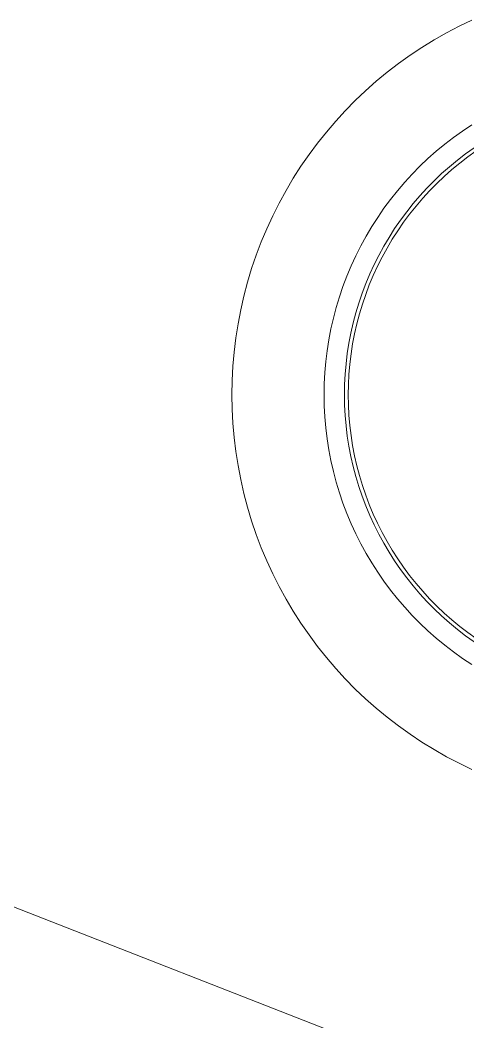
# Model space of a CAD drawing. Header units: millimetres. Extents: x -279 to 4999, y 61 to 3536.
# Drawn here: x 235.45 to 247.4, y 1614.93 to 1641.65 of the extents above; entities that cross this region are included whole.
import ezdxf

# ---------------------------------------------------------------- set-up
doc = ezdxf.new("R2010")
doc.units = ezdxf.units.MM
doc.layers.add('ZANO_R', color=7, linetype='Continuous', lineweight=0)

msp = doc.modelspace()

# ---------------------------------------------------------------- linework, layer by layer
at = {"layer": 'ZANO_R'}
for p, q in [((247.503, 1641.647), (247.161, 1641.482)), ((247.161, 1641.482), (246.824, 1641.306)), ((246.495, 1641.118), (246.171, 1640.919)), ((246.824, 1641.306), (246.495, 1641.118)), ((246.171, 1640.919), (245.855, 1640.708)), ((245.855, 1640.708), (245.546, 1640.487)), ((245.546, 1640.487), (245.245, 1640.256)), ((244.953, 1640.014), (244.668, 1639.762)), ((245.245, 1640.256), (244.953, 1640.014)), ((244.668, 1639.762), (244.393, 1639.5)), ((244.393, 1639.5), (244.127, 1639.23)), ((244.127, 1639.23), (243.87, 1638.95)), ((243.87, 1638.95), (243.623, 1638.661)), ((243.623, 1638.661), (243.387, 1638.364)), ((247.011, 1638.514), (247.251, 1638.686)), ((247.251, 1638.686), (247.497, 1638.849)), ((246.778, 1638.334), (247.011, 1638.514)), ((243.387, 1638.364), (243.16, 1638.059)), ((246.329, 1637.951), (246.55, 1638.147)), ((246.55, 1638.147), (246.778, 1638.334)), ((247.335, 1638.079), (247.559, 1638.239)), ((247.394, 1637.998), (247.616, 1638.157)), ((243.16, 1638.059), (242.944, 1637.747)), ((246.116, 1637.748), (246.329, 1637.951)), ((246.903, 1637.734), (247.116, 1637.91)), ((247.116, 1637.91), (247.335, 1638.079)), ((247.178, 1637.832), (247.394, 1637.998)), ((242.944, 1637.747), (242.74, 1637.427)), ((245.909, 1637.538), (246.116, 1637.748)), ((246.696, 1637.551), (246.903, 1637.734)), ((246.764, 1637.477), (246.968, 1637.658)), ((246.968, 1637.658), (247.178, 1637.832)), ((242.74, 1637.427), (242.546, 1637.101)), ((245.71, 1637.32), (245.909, 1637.538)), ((246.302, 1637.164), (246.496, 1637.361)), ((246.496, 1637.361), (246.696, 1637.551)), ((246.566, 1637.29), (246.764, 1637.477)), ((242.546, 1637.101), (242.364, 1636.767)), ((245.334, 1636.866), (245.518, 1637.096)), ((245.518, 1637.096), (245.71, 1637.32)), ((246.116, 1636.96), (246.302, 1637.164)), ((246.191, 1636.894), (246.375, 1637.095)), ((246.375, 1637.095), (246.566, 1637.29)), ((245.158, 1636.629), (245.334, 1636.866)), ((245.936, 1636.751), (246.116, 1636.96)), ((246.013, 1636.687), (246.191, 1636.894)), ((242.364, 1636.767), (242.193, 1636.428)), ((244.991, 1636.386), (245.158, 1636.629)), ((245.599, 1636.313), (245.764, 1636.535)), ((245.764, 1636.535), (245.936, 1636.751)), ((245.843, 1636.474), (246.013, 1636.687)), ((242.193, 1636.428), (242.034, 1636.083)), ((244.832, 1636.138), (244.991, 1636.386)), ((245.442, 1636.086), (245.599, 1636.313)), ((245.526, 1636.03), (245.681, 1636.255)), ((245.681, 1636.255), (245.843, 1636.474)), ((242.034, 1636.083), (241.887, 1635.733)), ((244.681, 1635.884), (244.832, 1636.138)), ((245.294, 1635.853), (245.442, 1636.086)), ((245.379, 1635.801), (245.526, 1636.03)), ((189.742, 1635.792), (505.221, 1512.538)), ((241.887, 1635.733), (241.753, 1635.378)), ((244.54, 1635.625), (244.681, 1635.884)), ((245.153, 1635.616), (245.294, 1635.853)), ((245.24, 1635.566), (245.379, 1635.801)), ((244.407, 1635.362), (244.54, 1635.625)), ((245.02, 1635.373), (245.153, 1635.616)), ((245.109, 1635.327), (245.24, 1635.566)), ((241.753, 1635.378), (241.63, 1635.018)), ((244.284, 1635.094), (244.407, 1635.362)), ((244.896, 1635.126), (245.02, 1635.373)), ((244.986, 1635.083), (245.109, 1635.327)), ((241.63, 1635.018), (241.521, 1634.655)), ((244.17, 1634.822), (244.284, 1635.094)), ((244.781, 1634.876), (244.896, 1635.126)), ((244.872, 1634.835), (244.986, 1635.083)), ((241.521, 1634.655), (241.423, 1634.288)), ((244.065, 1634.546), (244.17, 1634.822)), ((244.674, 1634.621), (244.781, 1634.876)), ((244.767, 1634.584), (244.872, 1634.835)), ((243.97, 1634.267), (244.065, 1634.546)), ((244.576, 1634.363), (244.674, 1634.621)), ((244.67, 1634.329), (244.767, 1634.584)), ((241.423, 1634.288), (241.339, 1633.918)), ((243.885, 1633.985), (243.97, 1634.267)), ((244.487, 1634.101), (244.576, 1634.363)), ((244.582, 1634.071), (244.67, 1634.329)), ((241.339, 1633.918), (241.267, 1633.545)), ((243.809, 1633.7), (243.885, 1633.985)), ((244.407, 1633.837), (244.487, 1634.101)), ((244.503, 1633.81), (244.582, 1634.071)), ((243.744, 1633.412), (243.809, 1633.7)), ((244.336, 1633.57), (244.407, 1633.837)), ((244.433, 1633.546), (244.503, 1633.81)), ((241.267, 1633.545), (241.209, 1633.17)), ((243.688, 1633.123), (243.744, 1633.412)), ((244.275, 1633.301), (244.336, 1633.57)), ((244.373, 1633.28), (244.433, 1633.546)), ((241.209, 1633.17), (241.163, 1632.793)), ((243.642, 1632.831), (243.688, 1633.123)), ((244.223, 1633.03), (244.275, 1633.301)), ((244.321, 1633.012), (244.373, 1633.28)), ((241.163, 1632.793), (241.13, 1632.414)), ((243.607, 1632.539), (243.642, 1632.831)), ((244.18, 1632.757), (244.223, 1633.03)), ((244.279, 1632.743), (244.321, 1633.012)), ((243.582, 1632.245), (243.607, 1632.539)), ((244.147, 1632.483), (244.18, 1632.757)), ((244.246, 1632.472), (244.279, 1632.743)), ((241.13, 1632.414), (241.11, 1632.035)), ((244.123, 1632.207), (244.147, 1632.483)), ((244.223, 1632.2), (244.246, 1632.472)), ((241.11, 1632.035), (241.104, 1631.655)), ((243.566, 1631.95), (243.582, 1632.245)), ((244.109, 1631.932), (244.123, 1632.207)), ((244.208, 1631.928), (244.223, 1632.2)), ((243.561, 1631.655), (243.566, 1631.95)), ((244.104, 1631.655), (244.109, 1631.932)), ((244.204, 1631.655), (244.208, 1631.928)), ((241.104, 1631.655), (241.11, 1631.276)), ((243.566, 1631.361), (243.561, 1631.655)), ((244.109, 1631.379), (244.104, 1631.655)), ((244.208, 1631.383), (244.204, 1631.655)), ((241.11, 1631.276), (241.13, 1630.897)), ((243.582, 1631.066), (243.566, 1631.361)), ((244.123, 1631.104), (244.109, 1631.379)), ((244.223, 1631.11), (244.208, 1631.383)), ((243.607, 1630.772), (243.582, 1631.066)), ((244.147, 1630.828), (244.123, 1631.104)), ((244.246, 1630.839), (244.223, 1631.11)), ((241.13, 1630.897), (241.163, 1630.518)), ((243.642, 1630.48), (243.607, 1630.772)), ((244.18, 1630.554), (244.147, 1630.828)), ((244.279, 1630.568), (244.246, 1630.839)), ((241.163, 1630.518), (241.209, 1630.141)), ((243.688, 1630.188), (243.642, 1630.48)), ((244.223, 1630.281), (244.18, 1630.554)), ((244.321, 1630.299), (244.279, 1630.568)), ((241.209, 1630.141), (241.267, 1629.766)), ((243.744, 1629.899), (243.688, 1630.188)), ((244.275, 1630.01), (244.223, 1630.281)), ((244.373, 1630.031), (244.321, 1630.299)), ((243.809, 1629.611), (243.744, 1629.899)), ((244.336, 1629.741), (244.275, 1630.01)), ((244.433, 1629.765), (244.373, 1630.031)), ((241.267, 1629.766), (241.339, 1629.393)), ((243.885, 1629.326), (243.809, 1629.611)), ((244.407, 1629.474), (244.336, 1629.741)), ((244.503, 1629.501), (244.433, 1629.765)), ((241.339, 1629.393), (241.423, 1629.023)), ((243.97, 1629.044), (243.885, 1629.326)), ((244.487, 1629.21), (244.407, 1629.474)), ((244.582, 1629.24), (244.503, 1629.501)), ((244.065, 1628.764), (243.97, 1629.044)), ((244.576, 1628.948), (244.487, 1629.21)), ((244.67, 1628.982), (244.582, 1629.24)), ((241.423, 1629.023), (241.521, 1628.656)), ((244.674, 1628.69), (244.576, 1628.948)), ((244.767, 1628.727), (244.67, 1628.982)), ((241.521, 1628.656), (241.63, 1628.292)), ((244.17, 1628.489), (244.065, 1628.764)), ((244.781, 1628.435), (244.674, 1628.69)), ((244.872, 1628.475), (244.767, 1628.727)), ((241.63, 1628.292), (241.753, 1627.933)), ((244.284, 1628.217), (244.17, 1628.489)), ((244.896, 1628.184), (244.781, 1628.435)), ((244.986, 1628.228), (244.872, 1628.475)), ((244.407, 1627.949), (244.284, 1628.217)), ((245.02, 1627.938), (244.896, 1628.184)), ((245.109, 1627.984), (244.986, 1628.228)), ((245.24, 1627.745), (245.109, 1627.984)), ((241.753, 1627.933), (241.887, 1627.578)), ((244.54, 1627.685), (244.407, 1627.949)), ((245.153, 1627.695), (245.02, 1627.938)), ((245.379, 1627.51), (245.24, 1627.745)), ((241.887, 1627.578), (242.034, 1627.228)), ((244.681, 1627.427), (244.54, 1627.685)), ((245.294, 1627.458), (245.153, 1627.695)), ((245.442, 1627.225), (245.294, 1627.458)), ((245.526, 1627.281), (245.379, 1627.51)), ((242.034, 1627.228), (242.193, 1626.883)), ((244.832, 1627.173), (244.681, 1627.427)), ((244.991, 1626.925), (244.832, 1627.173)), ((245.599, 1626.998), (245.442, 1627.225)), ((245.681, 1627.056), (245.526, 1627.281)), ((245.158, 1626.682), (244.991, 1626.925)), ((245.764, 1626.776), (245.599, 1626.998)), ((245.843, 1626.837), (245.681, 1627.056)), ((242.193, 1626.883), (242.364, 1626.543)), ((245.334, 1626.445), (245.158, 1626.682)), ((245.936, 1626.56), (245.764, 1626.776)), ((246.013, 1626.624), (245.843, 1626.837)), ((242.364, 1626.543), (242.546, 1626.21)), ((245.518, 1626.215), (245.334, 1626.445)), ((246.116, 1626.35), (245.936, 1626.56)), ((246.191, 1626.417), (246.013, 1626.624)), ((246.375, 1626.216), (246.191, 1626.417)), ((242.546, 1626.21), (242.74, 1625.884)), ((245.71, 1625.991), (245.518, 1626.215)), ((246.302, 1626.147), (246.116, 1626.35)), ((246.496, 1625.95), (246.302, 1626.147)), ((246.566, 1626.021), (246.375, 1626.216)), ((242.74, 1625.884), (242.944, 1625.564)), ((245.909, 1625.773), (245.71, 1625.991)), ((246.696, 1625.76), (246.496, 1625.95)), ((246.764, 1625.833), (246.566, 1626.021)), ((246.116, 1625.563), (245.909, 1625.773)), ((246.903, 1625.577), (246.696, 1625.76)), ((246.968, 1625.653), (246.764, 1625.833)), ((247.116, 1625.401), (246.903, 1625.577)), ((247.178, 1625.479), (246.968, 1625.653)), ((242.944, 1625.564), (243.16, 1625.251)), ((246.329, 1625.36), (246.116, 1625.563)), ((246.55, 1625.164), (246.329, 1625.36)), ((247.335, 1625.232), (247.116, 1625.401)), ((247.394, 1625.313), (247.178, 1625.479)), ((247.616, 1625.154), (247.394, 1625.313)), ((243.16, 1625.251), (243.387, 1624.947)), ((246.778, 1624.977), (246.55, 1625.164)), ((247.559, 1625.072), (247.335, 1625.232)), ((243.387, 1624.947), (243.623, 1624.65)), ((247.011, 1624.797), (246.778, 1624.977)), ((247.251, 1624.625), (247.011, 1624.797)), ((243.623, 1624.65), (243.87, 1624.361)), ((247.497, 1624.462), (247.251, 1624.625)), ((243.87, 1624.361), (244.127, 1624.081)), ((244.127, 1624.081), (244.393, 1623.81)), ((244.393, 1623.81), (244.668, 1623.549)), ((244.668, 1623.549), (244.953, 1623.297)), ((244.953, 1623.297), (245.245, 1623.055)), ((245.245, 1623.055), (245.546, 1622.824)), ((245.546, 1622.824), (245.855, 1622.603)), ((245.855, 1622.603), (246.171, 1622.392)), ((246.171, 1622.392), (246.495, 1622.193)), ((246.495, 1622.193), (246.824, 1622.005)), ((246.824, 1622.005), (247.161, 1621.829)), ((247.161, 1621.829), (247.503, 1621.664))]:
    msp.add_line(p, q, dxfattribs=at)

doc.saveas('drawing.dxf')
